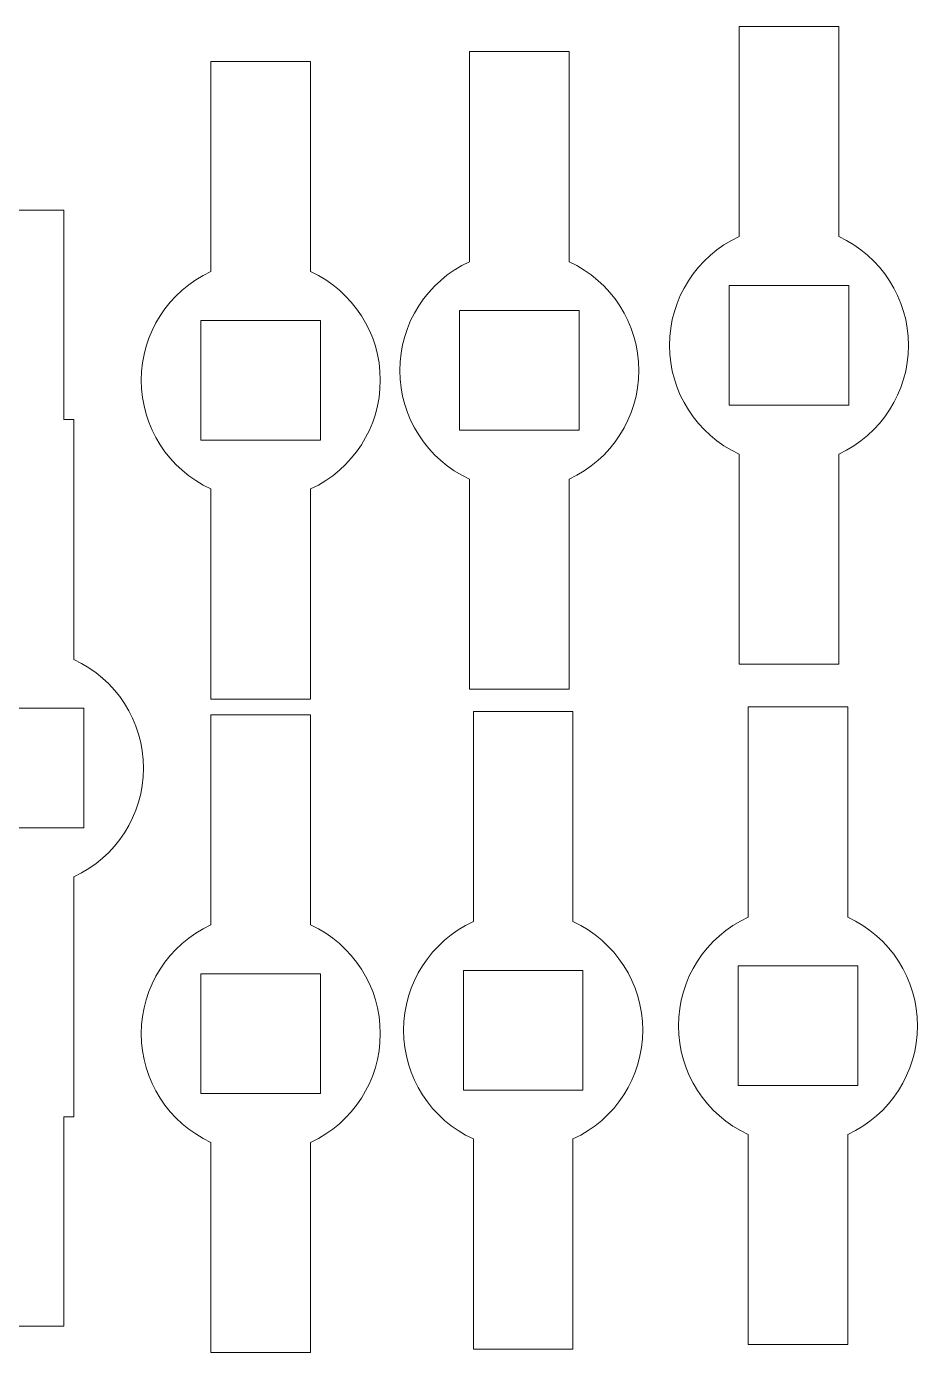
# Model space of a CAD drawing. Header units: centimetres. Extents: x -259 to 261, y 17 to 228.
# Drawn here: x -71.83 to -61.36, y 83.29 to 98.86 of the extents above; entities that cross this region are included whole.
import ezdxf

# ---------------------------------------------------------------- set-up
doc = ezdxf.new("R2010")
doc.units = ezdxf.units.CM
doc.header["$MEASUREMENT"] = 0
doc.layers.add('layer 1', color=7, linetype='Continuous')

msp = doc.modelspace()

# ---------------------------------------------------------------- linework, layer by layer
at = {"layer": 'layer 1', "color": 250, "lineweight": 9}
for points, knots in [([(-62.28505, 91.37237), (-62.28505, 91.37237), (-62.28505, 93.84005), (-62.28505, 93.84005), (-62.28505, 93.84005), (-61.78602, 94.06882), (-61.46604, 94.56741), (-61.46604, 95.1164), (-61.46604, 95.1164), (-61.46604, 95.66534), (-61.78602, 96.16393), (-62.28505, 96.39269), (-62.28505, 96.39269), (-62.28505, 96.39269), (-62.28505, 98.86032), (-62.28505, 98.86032), (-62.28505, 98.86032), (-62.28505, 98.86032), (-63.45505, 98.86032), (-63.45505, 98.86032), (-63.45505, 98.86032), (-63.45505, 98.86032), (-63.45505, 96.39269), (-63.45505, 96.39269), (-63.45505, 96.39269), (-63.95409, 96.16393), (-64.27401, 95.66534), (-64.27401, 95.1164), (-64.27401, 95.1164), (-64.27401, 94.56741), (-63.95409, 94.06882), (-63.45505, 93.84005), (-63.45505, 93.84005), (-63.45505, 93.84005), (-63.45505, 91.37237), (-63.45505, 91.37237), (-63.45505, 91.37237), (-63.45505, 91.37237), (-62.28505, 91.37237), (-62.28505, 91.37237)], [0, 0, 0, 0, 0.09090909, 0.09090909, 0.09090909, 0.09090909, 0.18181818, 0.18181818, 0.18181818, 0.18181818, 0.27272727, 0.27272727, 0.27272727, 0.27272727, 0.36363636, 0.36363636, 0.36363636, 0.36363636, 0.45454545, 0.45454545, 0.45454545, 0.45454545, 0.54545455, 0.54545455, 0.54545455, 0.54545455, 0.63636364, 0.63636364, 0.63636364, 0.63636364, 0.72727273, 0.72727273, 0.72727273, 0.72727273, 0.81818182, 0.81818182, 0.81818182, 0.81818182, 1, 1, 1, 1]), ([(-65.45252, 91.07791), (-65.45252, 91.07791), (-65.45252, 93.54559), (-65.45252, 93.54559), (-65.45252, 93.54559), (-64.95349, 93.77436), (-64.63351, 94.27295), (-64.63351, 94.82194), (-64.63351, 94.82194), (-64.63351, 95.37088), (-64.95349, 95.86947), (-65.45252, 96.09823), (-65.45252, 96.09823), (-65.45252, 96.09823), (-65.45252, 98.56586), (-65.45252, 98.56586), (-65.45252, 98.56586), (-65.45252, 98.56586), (-66.62252, 98.56586), (-66.62252, 98.56586), (-66.62252, 98.56586), (-66.62252, 98.56586), (-66.62252, 96.09823), (-66.62252, 96.09823), (-66.62252, 96.09823), (-67.12156, 95.86947), (-67.44148, 95.37088), (-67.44148, 94.82194), (-67.44148, 94.82194), (-67.44148, 94.27295), (-67.12156, 93.77436), (-66.62252, 93.54559), (-66.62252, 93.54559), (-66.62252, 93.54559), (-66.62252, 91.07791), (-66.62252, 91.07791), (-66.62252, 91.07791), (-66.62252, 91.07791), (-65.45252, 91.07791), (-65.45252, 91.07791)], [0, 0, 0, 0, 0.09090909, 0.09090909, 0.09090909, 0.09090909, 0.18181818, 0.18181818, 0.18181818, 0.18181818, 0.27272727, 0.27272727, 0.27272727, 0.27272727, 0.36363636, 0.36363636, 0.36363636, 0.36363636, 0.45454545, 0.45454545, 0.45454545, 0.45454545, 0.54545455, 0.54545455, 0.54545455, 0.54545455, 0.63636364, 0.63636364, 0.63636364, 0.63636364, 0.72727273, 0.72727273, 0.72727273, 0.72727273, 0.81818182, 0.81818182, 0.81818182, 0.81818182, 1, 1, 1, 1]), ([(-68.48953, 90.96226), (-68.48953, 90.96226), (-68.48953, 93.42994), (-68.48953, 93.42994), (-68.48953, 93.42994), (-67.9905, 93.65871), (-67.67052, 94.1573), (-67.67052, 94.70629), (-67.67052, 94.70629), (-67.67052, 95.25523), (-67.9905, 95.75382), (-68.48953, 95.98258), (-68.48953, 95.98258), (-68.48953, 95.98258), (-68.48953, 98.45021), (-68.48953, 98.45021), (-68.48953, 98.45021), (-68.48953, 98.45021), (-69.65953, 98.45021), (-69.65953, 98.45021), (-69.65953, 98.45021), (-69.65953, 98.45021), (-69.65953, 95.98258), (-69.65953, 95.98258), (-69.65953, 95.98258), (-70.15857, 95.75382), (-70.47849, 95.25523), (-70.47849, 94.70629), (-70.47849, 94.70629), (-70.47849, 94.1573), (-70.15857, 93.65871), (-69.65953, 93.42994), (-69.65953, 93.42994), (-69.65953, 93.42994), (-69.65953, 90.96226), (-69.65953, 90.96226), (-69.65953, 90.96226), (-69.65953, 90.96226), (-68.48953, 90.96226), (-68.48953, 90.96226)], [0, 0, 0, 0, 0.09090909, 0.09090909, 0.09090909, 0.09090909, 0.18181818, 0.18181818, 0.18181818, 0.18181818, 0.27272727, 0.27272727, 0.27272727, 0.27272727, 0.36363636, 0.36363636, 0.36363636, 0.36363636, 0.45454545, 0.45454545, 0.45454545, 0.45454545, 0.54545455, 0.54545455, 0.54545455, 0.54545455, 0.63636364, 0.63636364, 0.63636364, 0.63636364, 0.72727273, 0.72727273, 0.72727273, 0.72727273, 0.81818182, 0.81818182, 0.81818182, 0.81818182, 1, 1, 1, 1]), ([(-72.44076, 91.42801), (-72.44076, 91.42801), (-72.44076, 94.24666), (-72.44076, 94.24666), (-72.44076, 94.24666), (-72.44076, 94.24666), (-72.32379, 94.24666), (-72.32379, 94.24666), (-72.32379, 94.24666), (-72.32379, 94.24666), (-72.32379, 96.70367), (-72.32379, 96.70367), (-72.32379, 96.70367), (-72.32379, 96.70367), (-71.38772, 96.70367), (-71.38772, 96.70367), (-71.38772, 96.70367), (-71.38772, 96.70367), (-71.38772, 94.24666), (-71.38772, 94.24666), (-71.38772, 94.24666), (-71.38772, 94.24666), (-71.27076, 94.24666), (-71.27076, 94.24666), (-71.27076, 94.24666), (-71.27076, 94.24666), (-71.27076, 91.42801), (-71.27076, 91.42801)], [0, 0, 0, 0, 0.125, 0.125, 0.125, 0.125, 0.25, 0.25, 0.25, 0.25, 0.375, 0.375, 0.375, 0.375, 0.5, 0.5, 0.5, 0.5, 0.625, 0.625, 0.625, 0.625, 0.75, 0.75, 0.75, 0.75, 1, 1, 1, 1]), ([(-63.57201, 95.81837), (-63.57201, 95.81837), (-62.16801, 95.81837), (-62.16801, 95.81837), (-62.16801, 95.81837), (-62.16801, 95.81837), (-62.16801, 94.41437), (-62.16801, 94.41437), (-62.16801, 94.41437), (-62.16801, 94.41437), (-63.57201, 94.41437), (-63.57201, 94.41437), (-63.57201, 94.41437), (-63.57201, 94.41437), (-63.57201, 95.81837), (-63.57201, 95.81837)], [0, 0, 0, 0, 0.2, 0.2, 0.2, 0.2, 0.4, 0.4, 0.4, 0.4, 0.6, 0.6, 0.6, 0.6, 1, 1, 1, 1]), ([(-66.73948, 95.52391), (-66.73948, 95.52391), (-65.33548, 95.52391), (-65.33548, 95.52391), (-65.33548, 95.52391), (-65.33548, 95.52391), (-65.33548, 94.11991), (-65.33548, 94.11991), (-65.33548, 94.11991), (-65.33548, 94.11991), (-66.73948, 94.11991), (-66.73948, 94.11991), (-66.73948, 94.11991), (-66.73948, 94.11991), (-66.73948, 95.52391), (-66.73948, 95.52391)], [0, 0, 0, 0, 0.2, 0.2, 0.2, 0.2, 0.4, 0.4, 0.4, 0.4, 0.6, 0.6, 0.6, 0.6, 1, 1, 1, 1]), ([(-69.77649, 95.40826), (-69.77649, 95.40826), (-68.37249, 95.40826), (-68.37249, 95.40826), (-68.37249, 95.40826), (-68.37249, 95.40826), (-68.37249, 94.00426), (-68.37249, 94.00426), (-68.37249, 94.00426), (-68.37249, 94.00426), (-69.77649, 94.00426), (-69.77649, 94.00426), (-69.77649, 94.00426), (-69.77649, 94.00426), (-69.77649, 95.40826), (-69.77649, 95.40826)], [0, 0, 0, 0, 0.2, 0.2, 0.2, 0.2, 0.4, 0.4, 0.4, 0.4, 0.6, 0.6, 0.6, 0.6, 1, 1, 1, 1]), ([(-71.27076, 91.42801), (-70.77173, 91.19925), (-70.45175, 90.70066), (-70.45175, 90.15172), (-70.45175, 90.15172), (-70.45175, 89.60273), (-70.77173, 89.10414), (-71.27076, 88.87537)], [0, 0, 0, 0, 0.33333333, 0.33333333, 0.33333333, 0.33333333, 1, 1, 1, 1]), ([(-72.55772, 90.85369), (-72.55772, 90.85369), (-71.15372, 90.85369), (-71.15372, 90.85369), (-71.15372, 90.85369), (-71.15372, 90.85369), (-71.15372, 89.44969), (-71.15372, 89.44969), (-71.15372, 89.44969), (-71.15372, 89.44969), (-72.55772, 89.44969), (-72.55772, 89.44969), (-72.55772, 89.44969), (-72.55772, 89.44969), (-72.55772, 90.85369), (-72.55772, 90.85369)], [0, 0, 0, 0, 0.2, 0.2, 0.2, 0.2, 0.4, 0.4, 0.4, 0.4, 0.6, 0.6, 0.6, 0.6, 1, 1, 1, 1]), ([(-65.40714, 83.32903), (-65.40714, 83.32903), (-65.40714, 85.79671), (-65.40714, 85.79671), (-65.40714, 85.79671), (-64.90811, 86.02548), (-64.58813, 86.52407), (-64.58813, 87.07306), (-64.58813, 87.07306), (-64.58813, 87.622), (-64.90811, 88.12059), (-65.40714, 88.34935), (-65.40714, 88.34935), (-65.40714, 88.34935), (-65.40714, 90.81698), (-65.40714, 90.81698), (-65.40714, 90.81698), (-65.40714, 90.81698), (-66.57714, 90.81698), (-66.57714, 90.81698), (-66.57714, 90.81698), (-66.57714, 90.81698), (-66.57714, 88.34935), (-66.57714, 88.34935), (-66.57714, 88.34935), (-67.07618, 88.12059), (-67.3961, 87.622), (-67.3961, 87.07306), (-67.3961, 87.07306), (-67.3961, 86.52407), (-67.07618, 86.02548), (-66.57714, 85.79671), (-66.57714, 85.79671), (-66.57714, 85.79671), (-66.57714, 83.32903), (-66.57714, 83.32903), (-66.57714, 83.32903), (-66.57714, 83.32903), (-65.40714, 83.32903), (-65.40714, 83.32903)], [0, 0, 0, 0, 0.09090909, 0.09090909, 0.09090909, 0.09090909, 0.18181818, 0.18181818, 0.18181818, 0.18181818, 0.27272727, 0.27272727, 0.27272727, 0.27272727, 0.36363636, 0.36363636, 0.36363636, 0.36363636, 0.45454545, 0.45454545, 0.45454545, 0.45454545, 0.54545455, 0.54545455, 0.54545455, 0.54545455, 0.63636364, 0.63636364, 0.63636364, 0.63636364, 0.72727273, 0.72727273, 0.72727273, 0.72727273, 0.81818182, 0.81818182, 0.81818182, 0.81818182, 1, 1, 1, 1]), ([(-62.17922, 83.38195), (-62.17922, 83.38195), (-62.17922, 85.84963), (-62.17922, 85.84963), (-62.17922, 85.84963), (-61.68019, 86.0784), (-61.36021, 86.57699), (-61.36021, 87.12598), (-61.36021, 87.12598), (-61.36021, 87.67492), (-61.68019, 88.17351), (-62.17922, 88.40227), (-62.17922, 88.40227), (-62.17922, 88.40227), (-62.17922, 90.8699), (-62.17922, 90.8699), (-62.17922, 90.8699), (-62.17922, 90.8699), (-63.34922, 90.8699), (-63.34922, 90.8699), (-63.34922, 90.8699), (-63.34922, 90.8699), (-63.34922, 88.40227), (-63.34922, 88.40227), (-63.34922, 88.40227), (-63.84826, 88.17351), (-64.16818, 87.67492), (-64.16818, 87.12598), (-64.16818, 87.12598), (-64.16818, 86.57699), (-63.84826, 86.0784), (-63.34922, 85.84963), (-63.34922, 85.84963), (-63.34922, 85.84963), (-63.34922, 83.38195), (-63.34922, 83.38195), (-63.34922, 83.38195), (-63.34922, 83.38195), (-62.17922, 83.38195), (-62.17922, 83.38195)], [0, 0, 0, 0, 0.09090909, 0.09090909, 0.09090909, 0.09090909, 0.18181818, 0.18181818, 0.18181818, 0.18181818, 0.27272727, 0.27272727, 0.27272727, 0.27272727, 0.36363636, 0.36363636, 0.36363636, 0.36363636, 0.45454545, 0.45454545, 0.45454545, 0.45454545, 0.54545455, 0.54545455, 0.54545455, 0.54545455, 0.63636364, 0.63636364, 0.63636364, 0.63636364, 0.72727273, 0.72727273, 0.72727273, 0.72727273, 0.81818182, 0.81818182, 0.81818182, 0.81818182, 1, 1, 1, 1]), ([(-68.48953, 83.28934), (-68.48953, 83.28934), (-68.48953, 85.75702), (-68.48953, 85.75702), (-68.48953, 85.75702), (-67.9905, 85.98579), (-67.67052, 86.48438), (-67.67052, 87.03337), (-67.67052, 87.03337), (-67.67052, 87.58231), (-67.9905, 88.0809), (-68.48953, 88.30966), (-68.48953, 88.30966), (-68.48953, 88.30966), (-68.48953, 90.77729), (-68.48953, 90.77729), (-68.48953, 90.77729), (-68.48953, 90.77729), (-69.65953, 90.77729), (-69.65953, 90.77729), (-69.65953, 90.77729), (-69.65953, 90.77729), (-69.65953, 88.30966), (-69.65953, 88.30966), (-69.65953, 88.30966), (-70.15857, 88.0809), (-70.47849, 87.58231), (-70.47849, 87.03337), (-70.47849, 87.03337), (-70.47849, 86.48438), (-70.15857, 85.98579), (-69.65953, 85.75702), (-69.65953, 85.75702), (-69.65953, 85.75702), (-69.65953, 83.28934), (-69.65953, 83.28934), (-69.65953, 83.28934), (-69.65953, 83.28934), (-68.48953, 83.28934), (-68.48953, 83.28934)], [0, 0, 0, 0, 0.09090909, 0.09090909, 0.09090909, 0.09090909, 0.18181818, 0.18181818, 0.18181818, 0.18181818, 0.27272727, 0.27272727, 0.27272727, 0.27272727, 0.36363636, 0.36363636, 0.36363636, 0.36363636, 0.45454545, 0.45454545, 0.45454545, 0.45454545, 0.54545455, 0.54545455, 0.54545455, 0.54545455, 0.63636364, 0.63636364, 0.63636364, 0.63636364, 0.72727273, 0.72727273, 0.72727273, 0.72727273, 0.81818182, 0.81818182, 0.81818182, 0.81818182, 1, 1, 1, 1]), ([(-71.27076, 88.87537), (-71.27076, 88.87537), (-71.27076, 86.05667), (-71.27076, 86.05667), (-71.27076, 86.05667), (-71.27076, 86.05667), (-71.38772, 86.05667), (-71.38772, 86.05667), (-71.38772, 86.05667), (-71.38772, 86.05667), (-71.38772, 83.59966), (-71.38772, 83.59966), (-71.38772, 83.59966), (-71.38772, 83.59966), (-72.32379, 83.59966), (-72.32379, 83.59966), (-72.32379, 83.59966), (-72.32379, 83.59966), (-72.32379, 86.05667), (-72.32379, 86.05667), (-72.32379, 86.05667), (-72.32379, 86.05667), (-72.44076, 86.05667), (-72.44076, 86.05667), (-72.44076, 86.05667), (-72.44076, 86.05667), (-72.44076, 88.87537), (-72.44076, 88.87537)], [0, 0, 0, 0, 0.125, 0.125, 0.125, 0.125, 0.25, 0.25, 0.25, 0.25, 0.375, 0.375, 0.375, 0.375, 0.5, 0.5, 0.5, 0.5, 0.625, 0.625, 0.625, 0.625, 0.75, 0.75, 0.75, 0.75, 1, 1, 1, 1]), ([(-63.46618, 87.82795), (-63.46618, 87.82795), (-62.06218, 87.82795), (-62.06218, 87.82795), (-62.06218, 87.82795), (-62.06218, 87.82795), (-62.06218, 86.42395), (-62.06218, 86.42395), (-62.06218, 86.42395), (-62.06218, 86.42395), (-63.46618, 86.42395), (-63.46618, 86.42395), (-63.46618, 86.42395), (-63.46618, 86.42395), (-63.46618, 87.82795), (-63.46618, 87.82795)], [0, 0, 0, 0, 0.2, 0.2, 0.2, 0.2, 0.4, 0.4, 0.4, 0.4, 0.6, 0.6, 0.6, 0.6, 1, 1, 1, 1]), ([(-69.77649, 87.73534), (-69.77649, 87.73534), (-68.37249, 87.73534), (-68.37249, 87.73534), (-68.37249, 87.73534), (-68.37249, 87.73534), (-68.37249, 86.33134), (-68.37249, 86.33134), (-68.37249, 86.33134), (-68.37249, 86.33134), (-69.77649, 86.33134), (-69.77649, 86.33134), (-69.77649, 86.33134), (-69.77649, 86.33134), (-69.77649, 87.73534), (-69.77649, 87.73534)], [0, 0, 0, 0, 0.2, 0.2, 0.2, 0.2, 0.4, 0.4, 0.4, 0.4, 0.6, 0.6, 0.6, 0.6, 1, 1, 1, 1]), ([(-66.6941, 87.77503), (-66.6941, 87.77503), (-65.2901, 87.77503), (-65.2901, 87.77503), (-65.2901, 87.77503), (-65.2901, 87.77503), (-65.2901, 86.37103), (-65.2901, 86.37103), (-65.2901, 86.37103), (-65.2901, 86.37103), (-66.6941, 86.37103), (-66.6941, 86.37103), (-66.6941, 86.37103), (-66.6941, 86.37103), (-66.6941, 87.77503), (-66.6941, 87.77503)], [0, 0, 0, 0, 0.2, 0.2, 0.2, 0.2, 0.4, 0.4, 0.4, 0.4, 0.6, 0.6, 0.6, 0.6, 1, 1, 1, 1])]:
    msp.add_open_spline(points, degree=3, knots=knots, dxfattribs=at)

doc.saveas('drawing.dxf')
